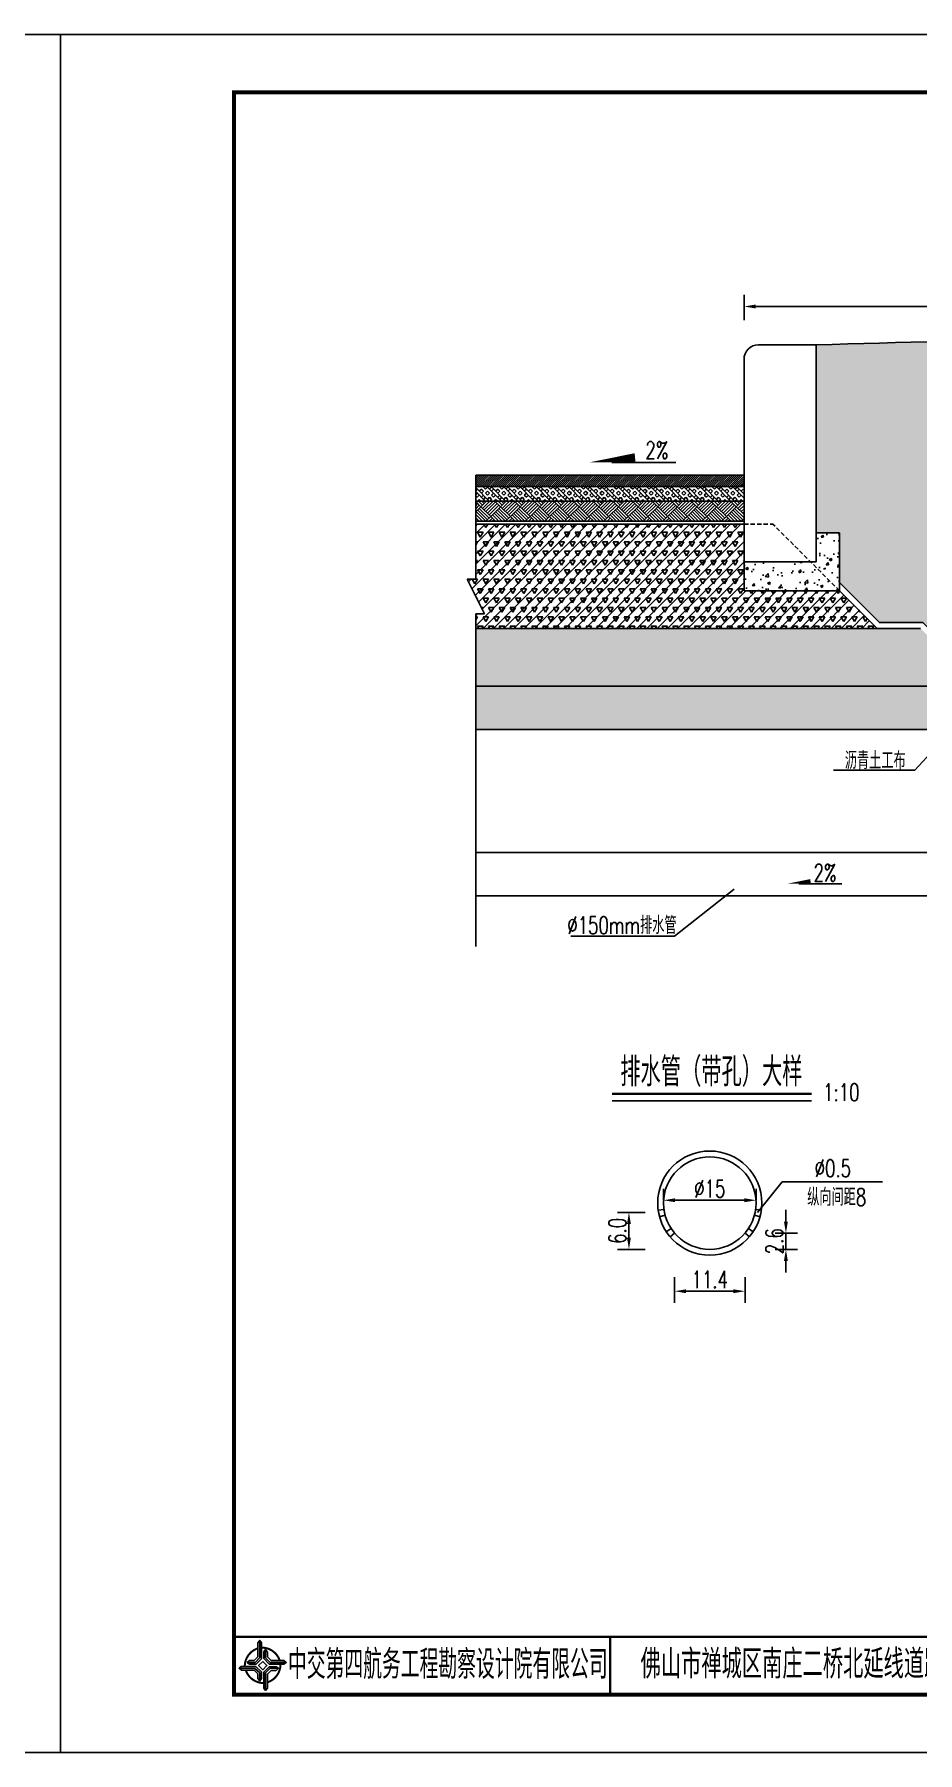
# Model space of a CAD drawing. Extents: x 112 to 952, y -1313 to -990.
# Drawn here: x 527.3 to 679.9, y -1286.8 to -989.8 of the extents above; entities that cross this region are included whole.
import ezdxf
from ezdxf.enums import TextEntityAlignment as Align

# ---------------------------------------------------------------- set-up
doc = ezdxf.new("R2010")
doc.units = 0
doc.header["$LTSCALE"] = 5
doc.header["$PDMODE"] = 32
doc.header["$PDSIZE"] = 0.3
doc.linetypes.add('DASHED', pattern=[0.75, 0.5, -0.25])
doc.linetypes.add('HIDDEN2', pattern=[4.7625, 3.175, -1.5875])
doc.layers.get('0').update_dxf_attribs({"linetype": 'CONTINUOUS'})
doc.layers.get('Defpoints').update_dxf_attribs({"linetype": 'CONTINUOUS'})
for name, color, linetype in [('YOLLOW', 2, 'CONTINUOUS'), ('图框', 7, 'CONTINUOUS'), ('尺寸', 2, 'CONTINUOUS'), ('尺寸标注', 2, 'CONTINUOUS'), ('文字', 7, 'CONTINUOUS'), ('结构', 2, 'CONTINUOUS'), ('表格', 7, 'CONTINUOUS'), ('路缘石现浇底座', 7, 'CONTINUOUS')]:
    doc.layers.add(name, color=color, linetype=linetype)
doc.layers.add('标注', color=4, linetype='CONTINUOUS', lineweight=15)
doc.styles.get("Standard").update_dxf_attribs({"font": 'simplex1.shx', "width": 0.7, "bigfont": 'hztxt.shx'})
doc.dimstyles.new('比例1：200', dxfattribs={"dimtxt": 3, "dimasz": 2, "dimexe": 2, "dimexo": 1, "dimgap": 0.5, "dimtad": 1, "dimlfac": 20, "dimzin": 13, "dimdsep": 46, "dimtxsty": 'Standard', "dimcen": -0.09, "dimclrd": 256, "dimclre": 256, "dimclrt": 7, "dimaunit": 1, "dimadec": 0, "dimazin": 2, "dimtfac": 0.0005, "dimtix": 1, "dimtmove": 2, "dimatfit": 3, "dimfxl": 0, "dimtolj": 1, "dimtzin": 13, "dimarcsym": 0})

# ---------------------------------------------------------------- blocks, each defined once
blk = doc.blocks.new('DIM')
blk.add_lwpolyline([(-1, -0.1, 0.2, 0, 0), (0, 0, 0, 0, 0)], format="xyseb")
blk = doc.blocks.new('*D17')
at = {"layer": 'Defpoints', "color": 0}
for p in [(654.3, -1197.03), (654.3, -1199.84), (657.17, -1199.84)]:
    blk.add_point(p, dxfattribs=at)
at = {"layer": '标注', "lineweight": -2}
for p, q in [((657.17, -1195.03), (657.17, -1193.03)), ((655.3, -1197.03), (659.17, -1197.03)), ((655.3, -1199.84), (659.17, -1199.84)), ((657.17, -1197.03), (657.17, -1199.84)), ((657.17, -1201.84), (657.17, -1203.84))]:
    blk.add_line(p, q, dxfattribs=at)
at = {"layer": '标注'}
for points in [[(656.83, -1195.03), (657.5, -1195.03), (657.17, -1197.03)], [(656.83, -1201.84), (657.5, -1201.84), (657.17, -1199.84)]]:
    blk.add_solid(points, dxfattribs=at)
at = {"layer": '标注', "color": 7, "insert": (655.17, -1198.43), "char_height": 3, "attachment_point": 5, "rotation": 90}
blk.add_mtext('\\A1;2.6', dxfattribs=at)
blk = doc.blocks.new('*D18')
at = {"layer": 'Defpoints', "color": 0}
for p in [(637.92, -1203.65), (650.1, -1203.65), (650.1, -1207.07)]:
    blk.add_point(p, dxfattribs=at)
at = {"layer": '标注', "lineweight": -2}
for p, q in [((637.92, -1204.65), (637.92, -1209.07)), ((650.1, -1204.65), (650.1, -1209.07)), ((639.92, -1207.07), (648.1, -1207.07))]:
    blk.add_line(p, q, dxfattribs=at)
at = {"layer": '标注'}
for points in [[(639.92, -1206.74), (639.92, -1207.41), (637.92, -1207.07)], [(648.1, -1206.74), (648.1, -1207.41), (650.1, -1207.07)]]:
    blk.add_solid(points, dxfattribs=at)
at = {"layer": '标注', "color": 7, "insert": (644.01, -1205.07), "char_height": 3, "attachment_point": 5}
blk.add_mtext('\\A1;11.4', dxfattribs=at)
blk = doc.blocks.new('*D19')
at = {"layer": 'Defpoints', "color": 0}
for p in [(633.85, -1193.44), (630.04, -1199.84), (633.85, -1199.84)]:
    blk.add_point(p, dxfattribs=at)
at = {"layer": '标注', "lineweight": -2}
for p, q in [((632.85, -1193.44), (628.04, -1193.44)), ((630.04, -1195.44), (630.04, -1197.84)), ((632.85, -1199.84), (628.04, -1199.84))]:
    blk.add_line(p, q, dxfattribs=at)
at = {"layer": '标注'}
for points in [[(629.7, -1195.44), (630.37, -1195.44), (630.04, -1193.44)], [(629.7, -1197.84), (630.37, -1197.84), (630.04, -1199.84)]]:
    blk.add_solid(points, dxfattribs=at)
at = {"layer": '标注', "color": 7, "insert": (628.04, -1196.64), "char_height": 3, "attachment_point": 5, "rotation": 90}
blk.add_mtext('\\A1;6.0', dxfattribs=at)
blk = doc.blocks.new('*D20')
at = {"layer": 'Defpoints', "color": 0}
for p in [(636.01, -1191.64), (652.01, -1191.35), (652.01, -1192.04)]:
    blk.add_point(p, dxfattribs=at)
at = {"layer": '标注', "lineweight": -2}
for p, q in [((636.01, -1191.35), (636.01, -1189.35)), ((652.01, -1191.35), (652.01, -1189.35)), ((638.01, -1191.35), (650.01, -1191.35))]:
    blk.add_line(p, q, dxfattribs=at)
at = {"layer": '标注'}
for points in [[(638.01, -1191.01), (638.01, -1191.68), (636.01, -1191.35)], [(650.01, -1191.01), (650.01, -1191.68), (652.01, -1191.35)]]:
    blk.add_solid(points, dxfattribs=at)
at = {"layer": '标注', "color": 7, "insert": (644.01, -1189.35), "char_height": 3, "attachment_point": 5}
blk.add_mtext('\\A1;∅15', dxfattribs=at)
blk = doc.blocks.new('*D24')
at = {"layer": 'Defpoints', "color": 0}
for p in [(849.93, -1036.87), (649.93, -1040.23), (849.93, -1040.23)]:
    blk.add_point(p, dxfattribs=at)
at = {"layer": '标注', "lineweight": -2}
for p, q in [((649.93, -1039.23), (649.93, -1034.87)), ((849.93, -1039.23), (849.93, -1034.87)), ((651.93, -1036.87), (847.93, -1036.87))]:
    blk.add_line(p, q, dxfattribs=at)
at = {"layer": '标注'}
for points in [[(651.93, -1036.53), (651.93, -1037.2), (649.93, -1036.87)], [(847.93, -1036.53), (847.93, -1037.2), (849.93, -1036.87)]]:
    blk.add_solid(points, dxfattribs=at)
at = {"layer": '标注', "color": 7, "insert": (749.93, -1034.87), "char_height": 3, "attachment_point": 5}
blk.add_mtext('\\A1;600~1000', dxfattribs=at)
blk = doc.blocks.new('tb')
at = {"lineweight": -3}
h = blk.add_hatch(color=256, dxfattribs=at)
h.paths.add_polyline_path([(-1.23, -0.13), (-3.78, -0.14), (-4.14, -0.41), (-1.4, -0.44), (-0.56, -1.24), (-0.54, -2.62), (-0.27, -2.2), (-0.26, -1.06)])
h.paths.add_polyline_path([(0.13, -1.08), (0.14, -3.86), (0.41, -4.26), (0.44, -1.24), (1.25, -0.43), (2.66, -0.43), (2.26, -0.16), (1.07, -0.15)])
h.paths.add_polyline_path([(1.08, 0.3), (3.62, 0.3), (4.02, 0.56), (1.25, 0.57), (0.43, 1.39), (0.43, 2.8), (0.16, 2.41), (0.15, 1.24)])
h.paths.add_polyline_path([(-0.28, 1.21), (-0.28, 3.99), (-0.56, 4.39), (-0.57, 1.41), (-1.38, 0.6), (-2.74, 0.56), (-2.33, 0.3), (-1.2, 0.29)])
for p, q in [((-0.56, 4.39), (-0.57, 1.41)), ((-1.38, 0.6), (-2.74, 0.56)), ((-0.57, 1.41), (-1.38, 0.6)), ((0.43, 2.8), (0.43, 1.39)), ((0.43, 1.39), (1.25, 0.57)), ((1.25, 0.57), (4.02, 0.56)), ((-4.14, -0.41), (-1.4, -0.44)), ((-1.4, -0.44), (-0.56, -1.24)), ((-0.56, -1.24), (-0.54, -2.62)), ((0.41, -4.26), (0.44, -1.24)), ((0.44, -1.24), (1.25, -0.43)), ((1.25, -0.43), (2.66, -0.43))]:
    blk.add_line(p, q, dxfattribs=at)
at = {"lineweight": -3, "const_width": 0.35, "flags": 128}
for points in [[(-0.9, 3.02, 0.324167), (-3.16, -0.14)], [(2.88, 0.92, 0.324403), (-0.24, 3.15)], [(0.75, -2.86, 0.325418), (3.02, 0.26)], [(-2.98, -0.76, 0.322976), (0.14, -2.98)]]:
    blk.add_lwpolyline(points, format="xyb", dxfattribs=at)
at = {"lineweight": -3, "flags": 128}
for points in [[(-0.9, 3.99), (-0.9, 1.58), (-1.53, 0.91), (-2.34, 0.91), (-2.74, 0.56), (-2.33, 0.3), (-1.2, 0.29), (-0.28, 1.21), (-0.28, 3.99), (-0.56, 4.39)], [(-0.04, 0.77), (0.68, 0.04), (-0.04, -0.69), (-0.77, 0.05)], [(3.62, 0.92), (1.43, 0.92), (0.77, 1.54), (0.77, 2.38), (0.43, 2.8), (0.16, 2.41), (0.15, 1.24), (1.08, 0.3), (3.62, 0.3), (4.02, 0.56)], [(-3.73, -0.76), (-1.54, -0.76), (-0.89, -1.39), (-0.89, -2.21), (-0.54, -2.62), (-0.27, -2.2), (-0.26, -1.06), (-1.23, -0.13), (-3.78, -0.14), (-4.14, -0.41)], [(0.75, -3.85), (0.75, -1.43), (1.4, -0.78), (2.26, -0.78), (2.66, -0.43), (2.26, -0.16), (1.07, -0.15), (0.13, -1.08), (0.14, -3.86), (0.41, -4.26)]]:
    blk.add_lwpolyline(points, close=True, dxfattribs=at)

msp = doc.modelspace()

# ---------------------------------------------------------------- hatches: boundary and pattern name
at = {"layer": '尺寸', "linetype": 'Continuous'}
h = msp.add_hatch(dxfattribs=at)
h.set_pattern_fill('ACAD_ISO07W100', color=256, scale=0.4, style=0)
h.set_pattern_definition([(0, (-755.3426, -1305.666), (0, 2), [0.2, -1.2])])
h.paths.add_polyline_path([(662.42579, -1043.49311), (662.42579, -1075.99312), (666.42579, -1075.99312), (666.42579, -1084.5789), (673.34, -1091.49311), (680.84, -1091.49311), (681.84, -1092.49311), (749.92579, -1092.49311), (749.92579, -1042.15734, 0.007632544)])
h.paths.add_polyline_path([(818.01157, -1092.49311), (819.01157, -1091.49311), (826.51157, -1091.49311), (833.42578, -1084.5789), (833.42578, -1075.99312), (837.42578, -1075.99312), (837.42578, -1043.49311, 0.007632544), (749.92579, -1042.15734), (749.92579, -1092.49311)])
h.paths.add_polyline_path([(733.17975, -1067.26345), (742.527, -1067.26345), (742.527, -1062.83431), (733.17975, -1062.83431)], flags=24)
h.paths.add_polyline_path([(751.87458, -1043.69856), (751.87458, -1041.95189), (754.87458, -1041.95189), (754.87458, -1043.69856)], flags=9)
h.paths.add_polyline_path([(816.95248, -1069.85131), (824.40523, -1069.85131), (824.40523, -1065.35131), (816.95248, -1065.35131)], flags=24)
h = msp.add_hatch(dxfattribs=at)
h.set_pattern_fill('ANSI31', color=256, scale=2, style=0)
h.set_pattern_definition([(45, (-780.34258, -1305.666), (-0.176776695, 0.176776695), [])])
h.paths.add_polyline_path([(649.92579, -1065.99311), (603.55152, -1065.99311), (603.55152, -1067.99311), (649.92579, -1067.99311)])
h = msp.add_hatch(dxfattribs=at)
h.set_pattern_fill('BOX', color=256, scale=2, angle=45, style=0)
h.set_pattern_definition([(135, (-780.3426, -1305.666), (-1.4142136, -1.4142136), []), (135, (-779.989, -1305.3124), (-1.4142136, -1.4142136), []), (45, (-780.3426, -1305.666), (-1.4142136, 1.4142136), [-0.5, 0.5]), (45, (-780.6961, -1305.3124), (-1.4142136, 1.4142136), [-0.5, 0.5]), (45, (-781.0497, -1304.9589), (-1.4142136, 1.4142136), [0.5, -0.5]), (45, (-781.4032, -1304.6053), (-1.4142136, 1.4142136), [0.5, -0.5]), (135, (-779.6355, -1304.9589), (-1.4142136, -1.4142136), [0.5, -0.5]), (135, (-779.282, -1304.6053), (-1.4142136, -1.4142136), [0.5, -0.5])])
h.paths.add_polyline_path([(649.92579, -1067.99311), (603.55152, -1067.99311), (603.55152, -1070.49311), (649.92579, -1070.49311)])
h = msp.add_hatch(dxfattribs=at)
h.set_pattern_fill('AR-PARQ1', color=256, scale=0.2, angle=45, style=0)
h.set_pattern_definition([(135, (-780.3426, -1305.666), (-3.3941125, 2e-16), [2.4, -2.4]), (135, (-780.0597, -1305.3832), (-3.3941125, 2e-16), [2.4, -2.4]), (135, (-779.777, -1305.1003), (-3.3941125, 2e-16), [2.4, -2.4]), (135, (-779.494, -1304.8175), (-3.3941125, 2e-16), [2.4, -2.4]), (135, (-779.2112, -1304.5346), (-3.3941125, 2e-16), [2.4, -2.4]), (135, (-778.9284, -1304.2518), (-3.3941125, 2e-16), [2.4, -2.4]), (135, (-778.6455, -1303.969), (-3.3941125, 2e-16), [2.4, -2.4]), (45, (-782.0396, -1303.969), (3.3941125, -2e-16), [2.4, -2.4]), (45, (-782.3225, -1303.686), (3.3941125, -2e-16), [2.4, -2.4]), (45, (-782.6053, -1303.4033), (3.3941125, -2e-16), [2.4, -2.4]), (45, (-782.8882, -1303.1204), (3.3941125, -2e-16), [2.4, -2.4]), (45, (-783.171, -1302.8376), (3.3941125, -2e-16), [2.4, -2.4]), (45, (-783.4538, -1302.5547), (3.3941125, -2e-16), [2.4, -2.4]), (45, (-783.7367, -1302.272), (3.3941125, -2e-16), [2.4, -2.4])])
h.paths.add_polyline_path([(649.92579, -1070.49311), (603.55152, -1070.49311), (603.55152, -1073.99311), (649.92579, -1073.99311)])
h = msp.add_hatch(dxfattribs=at)
h.set_pattern_fill('TRIANG', color=256, scale=5, style=0)
h.set_pattern_definition([(60, (-780.3426, -1305.666), (-0.9375, 1.6237976), [0.9375, -0.9375]), (120, (-780.3426, -1305.666), (-1.875, 1e-09), [0.9375, -0.9375]), (0, (-780.8113, -1304.8541), (0.9375, 1.6237976), [0.9375, -0.9375])])
h.paths.add_polyline_path([(649.92579, -1080.99312), (649.92579, -1074.49311), (603.55152, -1074.49311), (603.55152, -1083.99311), (602.05152, -1083.99311), (605.05152, -1089.99311), (603.55152, -1089.99311), (603.55152, -1092.49311), (672.92579, -1092.49311), (666.42579, -1085.99312), (649.92579, -1085.99312)])
h = msp.add_hatch(dxfattribs=at)
h.set_pattern_fill('ANSI31', color=256, scale=10, style=0)
h.set_pattern_definition([(45, (-780.3426, -1305.666), (-0.8838835, 0.8838835), [])])
h.paths.add_polyline_path([(649.92579, -1080.99312), (649.92579, -1074.49311), (603.55152, -1074.49311), (603.55152, -1083.99311), (602.05152, -1083.99311), (605.05152, -1089.99311), (603.55152, -1089.99311), (603.55152, -1092.49311), (672.92579, -1092.49311), (666.42579, -1085.99312), (649.92579, -1085.99312)])
at = {"layer": '尺寸标注', "linetype": 'Continuous'}
h = msp.add_hatch(dxfattribs=at)
h.set_pattern_fill('AR-CONC', color=256, scale=0.5, style=0)
h.set_pattern_definition([(50, (-780.3426, -1305.666), (3.586301, -0.3137607), [0.375, -4.125]), (355, (-780.3426, -1305.666), (-0.693757, 3.760961), [0.3, -3.3]), (100.4514, (-780.0437, -1305.692), (2.892547, 3.447198), [0.318701, -3.505711]), (46.1842, (-780.3426, -1304.666), (5.336205, -0.827595), [0.5625, -6.1875]), (96.6356, (-779.898, -1304.735), (4.673314, 4.87059), [0.478051, -5.258565]), (351.1842, (-780.3426, -1304.666), (4.67331, 4.870593), [0.45, -4.95]), (21, (-779.8426, -1304.916), (2.984535, -2.0130945), [0.375, -4.125]), (326, (-779.8426, -1304.916), (1.216577, 3.62575), [0.3, -3.3]), (71.4514, (-779.594, -1305.0838), (4.201113, 1.6126525), [0.318701, -3.505711]), (37.5, (-780.3426, -1305.666), (0.0607993, 1.6644693), [0, -3.26, 0, -3.35, 0, -3.3125]), (7.5, (-780.3426, -1305.666), (1.3153477, 1.9720586), [0, -1.91, 0, -3.185, 0, -1.2625]), (327.5, (-781.4576, -1305.666), (2.6691122, -0.1127744), [0, -1.25, 0, -3.9, 0, -5.175]), (317.5, (-781.9576, -1305.666), (2.915931, 0.500525), [0, -1.625, 0, -2.59, 0, -3.675])])
h.paths.add_polyline_path([(680.42579, -1092.49311), (603.55152, -1092.49311), (603.55152, -1102.49311), (690.42579, -1102.49311)])
h = msp.add_hatch(dxfattribs=at)
h.set_pattern_fill('GRAVEL', color=256, scale=5, style=0)
h.set_pattern_definition([(228.0128, (-776.74258, -1300.666), (-39.99999116, -45.00000671), [0.67268, -66.59544]), (184.9697, (-777.19258, -1301.166), (60.000005258, 4.999956535), [1.15434, -114.279625]), (132.5104, (-778.34258, -1301.266), (49.99995359, -55.00004337), [0.81394, -80.58016]), (267.2737, (-780.29258, -1302.516), (4.99998009, 100.000001475), [1.05119, -104.06779]), (292.8337, (-780.34258, -1303.566), (-25.000049527, 59.99998206), [1.030775, -102.046865]), (357.2737, (-779.94258, -1304.516), (-100.000001475, 4.99998009), [1.05119, -104.06779]), (37.6942, (-778.89258, -1304.566), (-65.000036728, -49.999952026), [1.390145, -137.624245]), (72.2553, (-777.79258, -1303.716), (35.000053814, 109.999981156), [1.31244, -129.931605]), (121.4296, (-777.39258, -1302.466), (-40.00004117, 64.999975182), [1.05475, -104.420365]), (175.2364, (-777.94258, -1301.566), (55.00000473, -4.99995766), [1.20416, -59.003815]), (222.3974, (-779.14258, -1301.466), (-60.000036755, -54.99996041), [1.55724, -154.166875]), (138.8141, (-775.34258, -1302.566), (-35.00001473, 29.99998657), [0.531505, -52.61922]), (171.4692, (-775.74258, -1302.216), (64.999991424, -10.00003955), [1.011185, -100.107555]), (225, (-776.7426, -1302.066), (-6e-16, -5.0000015), [0.707105, -6.36396]), (203.1986, (-777.0926, -1301.466), (24.99999865, 10.00000663), [0.38079, -37.698075]), (291.8014, (-777.4426, -1301.616), (-4.99999955, 15.00000137), [0.538515, -26.38731]), (30.9638, (-777.2426, -1302.116), (14.9999901, 10.0000124), [0.874645, -28.280115]), (161.5651, (-776.4926, -1301.666), (10.0000022, -4.999992), [0.632455, -15.178935]), (16.3895, (-780.34258, -1301.616), (50.00001099, 14.99996355), [0.886, -87.714225]), (70.3462, (-779.49258, -1301.366), (-19.99997624, -55.00001068), [0.743305, -73.58704]), (293.1986, (-776.4926, -1300.666), (-10.00000663, 24.99999865), [0.761575, -37.31729]), (343.6105, (-776.19258, -1301.366), (-50.00001099, 14.99996355), [0.886, -87.714225]), (339.444, (-780.3426, -1304.716), (-25.00000922, 9.99997998), [0.8544, -41.86562]), (294.7751, (-779.54258, -1305.016), (-24.99996095, 55.00001711), [0.71589, -70.873215]), (66.8014, (-776.4426, -1305.666), (10.00000663, 24.99999865), [0.761575, -37.31729]), (17.354, (-776.14258, -1304.966), (-65.000010095, -19.99997251), [0.838155, -82.97712]), (69.444, (-778.8926, -1305.666), (-9.99997998, -25.00000922), [0.4272, -42.29282]), (101.3099, (-776.7426, -1305.666), (-4.99998816, 20.00000376), [0.25495, -25.240145]), (165.9638, (-776.7926, -1305.416), (15.0000027, -4.9999903), [1.030775, -19.58475]), (186.009, (-777.79258, -1305.166), (49.999998755, 4.999996587), [0.95525, -94.569615]), (303.6901, (-777.2426, -1302.566), (-5.0000067, 9.9999978), [0.72111, -17.306645]), (353.1572, (-776.84258, -1303.166), (84.999996827, -10.00003999), [1.25897, -124.637815]), (60.9454, (-775.59258, -1303.316), (-20.00000014, -35.00000192), [0.51478, -50.96337]), (90, (-775.3426, -1302.866), (-5, 5), [0.3, -4.7]), (120.2564, (-777.89258, -1305.016), (19.99997443, -35.00001228), [0.69462, -68.7676]), (48.0128, (-778.24258, -1304.416), (39.99999116, 45.00000671), [1.34536, -65.92276]), (0, (-777.3426, -1303.416), (5, 5), [1.3, -3.7]), (325.3048, (-776.04258, -1303.416), (-49.999971295, 35.00004305), [0.79057, -78.26637]), (254.0546, (-775.3926, -1303.866), (-4.99999945, -20.00000063), [0.72801, -35.67254]), (207.646, (-775.59258, -1304.566), (-94.999979036, -50.000038566), [1.185325, -117.34737]), (175.4261, (-776.64258, -1305.116), (-65.000002792, 4.999974006), [1.253995, -124.14537])])
h.paths.add_polyline_path([(697.92579, -1102.49311), (692.82974, -1102.49311), (685.90038, -1109.99311), (705.42579, -1109.99311)])
h.paths.add_polyline_path([(692.82974, -1102.49311), (603.55152, -1102.49311), (603.55152, -1109.99311), (685.90038, -1109.99311)])
at = {"layer": '路缘石现浇底座'}
h = msp.add_hatch(dxfattribs=at)
h.set_pattern_fill('AR-CONC', color=2, scale=0.025, style=0)
h.set_pattern_definition([(50, (516.332, -1106.171), (4.55462, -0.39848), [0.47625, -5.23875]), (355, (516.332, -1106.171), (-0.88107, 4.77642), [0.381, -4.191]), (100.451, (516.7116, -1106.2043), (3.67356, 4.37792), [0.40475, -4.45225]), (46.184, (516.332, -1104.901), (6.77698, -1.05106), [0.71437, -7.85813]), (96.6356, (516.897, -1104.989), (5.9351, 6.18564), [0.60712, -6.67837]), (351.184, (516.332, -1104.901), (5.9351, 6.18563), [0.5715, -6.2865]), (21, (516.967, -1105.2186), (3.79037, -2.55664), [0.47625, -5.23875]), (326, (516.967, -1105.2186), (1.54505, 4.6047), [0.381, -4.191]), (71.4514, (517.283, -1105.4317), (5.33541, 2.04807), [0.40475, -4.45225]), (37.5, (516.332, -1106.1711), (0.077215, 2.113876), [0, -4.1402, 0, -4.2545, 0, -4.206875]), (7.5, (516.332, -1106.1711), (1.67049, 2.504514), [0, -2.4257, 0, -4.04495, 0, -1.603375]), (327.5, (514.916, -1106.1711), (3.389765, -0.143219), [0, -1.5875, 0, -4.953, 0, -6.57225]), (317.5, (514.281, -1106.171), (3.70323, 0.63566), [0, -2.06375, 0, -3.2893, 0, -4.66725])])
h.paths.add_polyline_path([(666.42579, -1085.99312), (666.42579, -1075.99312), (662.42579, -1075.99312), (662.42579, -1080.99312), (649.92579, -1080.99312), (649.92579, -1085.99312)])

# ---------------------------------------------------------------- linework, layer by layer
for points in [[(531.79965, -1286.82642), (531.79965, -989.82642), (111.79965, -989.82642), (111.79965, -1286.82642)], [(951.79965, -1286.82642), (951.79965, -989.82642), (531.79965, -989.82642), (531.79965, -1286.82642)]]:
    msp.add_lwpolyline(points, close=True)
at = {"layer": 'YOLLOW'}
for p, q in [((603.55152, -1065.99311), (603.55152, -1083.99311)), ((602.05152, -1083.99311), (603.55152, -1083.99311)), ((602.05152, -1083.99311), (605.05152, -1089.99311)), ((603.55152, -1089.99311), (603.55152, -1147.50862)), ((603.55152, -1089.99311), (605.05152, -1089.99311)), ((679.44398, -1116.9812), (693.75366, -1101.49311)), ((665.37929, -1116.9812), (679.44398, -1116.9812)), ((637.89921, -1145.69603), (648.23919, -1137.55169)), ((637.89921, -1145.69603), (619.99935, -1145.69603)), ((652.27857, -1193.4596), (656.53082, -1188.16935)), ((656.53082, -1188.16935), (673.84462, -1188.16935)), ((657.16509, -1195.02883), (657.16509, -1193.02883)), ((657.16509, -1199.8384), (657.16509, -1197.02883)), ((657.16509, -1201.8384), (657.16509, -1203.8384))]:
    msp.add_line(p, q, dxfattribs=at)
at = {"layer": 'YOLLOW', "color": 7}
for p, q in [((638.11459, -1063.8257), (627.10255, -1063.8257)), ((666.81022, -1136.63329), (659.42529, -1136.63329))]:
    msp.add_line(p, q, dxfattribs=at)
at = {"layer": 'YOLLOW', "color": 7, "linetype": 'HIDDEN2'}
for p, q in [((636.08773, -1192.94562), (635.09735, -1193.08402)), ((636.28763, -1193.92494), (635.32224, -1194.18575)), ((651.73384, -1193.92494), (652.69923, -1194.18575)), ((651.93375, -1192.94562), (652.92412, -1193.08402)), ((637.32338, -1196.22922), (636.48746, -1196.77808)), ((650.69809, -1196.22922), (651.53401, -1196.77808)), ((637.92309, -1197.02883), (637.16213, -1197.67764)), ((650.09838, -1197.02883), (650.85934, -1197.67764))]:
    msp.add_line(p, q, dxfattribs=at)
at = {"layer": 'YOLLOW', "color": 7}
for radius in [9, 8]:
    msp.add_circle((644.01074, -1191.8384), radius, dxfattribs=at)
at = {"layer": '图框'}
for points, const_width in [([(941.79965, -999.82642), (561.79965, -999.82642), (561.79965, -1276.82642), (941.79965, -1276.82642), (941.79965, -999.82642)], 0.7), ([(561.79965, -1266.82642), (941.79965, -1266.82642)], 0.4), ([(626.79965, -1266.82642), (626.79965, -1276.82642)], 0.4)]:
    msp.add_lwpolyline(points, dxfattribs=dict(at, const_width=const_width))
at = {"layer": '尺寸', "color": 1, "linetype": 'Continuous'}
for p, q in [((652.42579, -1043.49311), (662.42579, -1043.49311)), ((662.42579, -1043.49311), (662.42579, -1080.99312)), ((649.92579, -1045.99311), (649.92579, -1080.99312)), ((662.42579, -1075.99312), (666.42579, -1075.99312)), ((666.42579, -1075.99312), (666.42579, -1085.99312)), ((649.92579, -1080.99312), (662.42579, -1080.99312)), ((649.92579, -1080.99312), (649.92579, -1085.99312)), ((649.92579, -1085.99312), (666.42579, -1085.99312)), ((718.38289, -1131.24311), (603.55152, -1131.24311)), ((718.38289, -1138.74311), (603.55152, -1138.74311))]:
    msp.add_line(p, q, dxfattribs=at)
at = {"layer": '尺寸', "color": 0, "linetype": 'DASHED', "ltscale": 0.3}
for p in [(649.92579, -1074.49311), (666.42579, -1085.99311)]:
    msp.add_line(p, (654.92579, -1074.49311), dxfattribs=at)
at = {"layer": '尺寸', "color": 0, "linetype": 'Continuous'}
msp.add_line((666.42579, -1085.99311), (672.92579, -1092.49311), dxfattribs=at)
at = {"layer": '尺寸', "color": 6, "linetype": 'Continuous'}
msp.add_lwpolyline([(666.42579, -1084.5789), (673.34, -1091.49311), (680.84, -1091.49311), (690.84, -1101.49311), (698.34, -1101.49311), (705.84, -1108.99311), (714.38289, -1108.99311), (714.38289, -1128.99311), (732.38289, -1128.99311), (732.38289, -1108.99311), (767.47303, -1108.99311), (767.47303, -1128.99311), (785.47303, -1128.99311), (785.47303, -1108.99311), (794.01157, -1108.99311), (801.51157, -1101.49311), (809.01157, -1101.49311), (819.01157, -1091.49311), (826.51157, -1091.49311), (833.42578, -1084.5789)], dxfattribs=at)
at = {"layer": '尺寸', "color": 3, "linetype": 'Continuous'}
msp.add_arc((749.92579, -3908.67495), 2866.51761, 88.25078364, 91.74921636, dxfattribs=at)
at = {"layer": '尺寸', "color": 1, "linetype": 'Continuous'}
msp.add_arc((652.42579, -1045.99311), 2.5, 90, 180, dxfattribs=at)
at = {"layer": '尺寸标注', "color": 7, "linetype": 'Continuous'}
for p, q in [((649.92579, -1065.99311), (603.55152, -1065.99311)), ((649.92579, -1067.99311), (603.55152, -1067.99311)), ((649.92579, -1070.49311), (603.55152, -1070.49311)), ((649.92579, -1073.99311), (603.55152, -1073.99311)), ((649.92579, -1074.49311), (603.55152, -1074.49311)), ((680.42579, -1092.49311), (603.55152, -1092.49311)), ((697.92579, -1102.49311), (603.55152, -1102.49311)), ((713.38289, -1109.99311), (603.55152, -1109.99311))]:
    msp.add_line(p, q, dxfattribs=at)
at = {"layer": '结构', "color": 0}
msp.add_line((627.11774, -1174.19028), (661.60877, -1174.19028), dxfattribs=at)
at = {"layer": '结构', "color": 0, "const_width": 0.4}
msp.add_lwpolyline([(627.11774, -1172.94028), (661.60877, -1172.94028)], dxfattribs=at)

# ---------------------------------------------------------------- block references
at = {"layer": 'YOLLOW', "color": 7, "rotation": 180}
for p, xscale, yscale, zscale in [((623.10255, -1063.8257), 8, 8, 8), ((657.42529, -1136.63329), 4, 4, 4)]:
    msp.add_blockref('DIM', p, dxfattribs=dict(at, xscale=xscale, yscale=yscale, zscale=zscale))
at = {"layer": '图框', "lineweight": -3}
msp.add_blockref('tb', (566.79538, -1271.82108), dxfattribs=at)

# ---------------------------------------------------------------- texts
at = {"layer": '图框'}
for s, width, p in [('中交第四航务工程勘察设计院有限公司', 0.65, (598.73049, -1271.57798)), ('佛山市禅城区南庄二桥北延线道路工程', 0.7, (661.79965, -1271.51172))]:
    msp.add_text(s, height=5, dxfattribs=dict(at, width=width)).set_placement(p, align=Align.MIDDLE_CENTER)
at = {"layer": '尺寸标注', "color": 7, "linetype": 'Continuous', "width": 0.7}
msp.add_text('%%c150mm排水管', height=3, dxfattribs=at).set_placement((628.82042, -1143.65303), align=Align.MIDDLE)
at = {"layer": '文字', "width": 0.7}
msp.add_text('排水管（带孔）大样', height=5, dxfattribs=at).set_placement((644.2901, -1168.8962), align=Align.MIDDLE)
at = {"layer": '表格', "color": 7, "width": 0.7}
msp.add_text('沥青土工布', height=3, dxfattribs=at).set_placement((672.61229, -1115.1798), align=Align.MIDDLE)
msp.add_text('纵向间距8', height=3, dxfattribs=at).set_placement((660.85152, -1192.30809))
at = {"layer": '表格', "color": 7, "char_height": 3, "attachment_point": 5}
for s, insert in [('2%', (634.85749, -1061.70183)), ('2%', (663.92758, -1134.73778)), ('1:10', (666.74377, -1172.69028)), ('∅0.5', (665.27607, -1185.82789))]:
    msp.add_mtext(s, dxfattribs=dict(at, insert=insert))

# ---------------------------------------------------------------- dimensions: what is measured, and where the dimension line sits
at = {"layer": '标注'}
for base, p1, p2, text, picture, middle in [((849.92579, -1036.86833), (649.92579, -1040.22936), (849.92579, -1040.22936), '600~1000', '*D24', (749.92579, -1034.86833)), ((652.00815, -1191.34675), (636.01332, -1191.63501), (652.00815, -1192.04179), '∅15', '*D20', (644.01074, -1189.34675)), ((650.09838, -1207.07238), (637.92309, -1203.64903), (650.09838, -1203.64903), '11.4', '*D18', (644.01074, -1205.07238))]:
    dim = msp.add_linear_dim(base=base, p1=p1, p2=p2, text=text, dimstyle='比例1：200', override={"dimtxsty": 'Standard'}, dxfattribs=at)
    dim.commit()
    dim.dimension.update_dxf_attribs({"geometry": picture, "text_midpoint": middle})
for base, p1, p2, text, picture, middle in [((630.03512, -1199.8384), (633.8494, -1193.4384), (633.8494, -1199.8384), '6.0', '*D19', (628.03512, -1196.6384)), ((657.16509, -1199.8384), (654.30283, -1197.02883), (654.30283, -1199.8384), '2.6', '*D17', (655.16509, -1198.43362))]:
    dim = msp.add_linear_dim(base=base, p1=p1, p2=p2, angle=90, text=text, dimstyle='比例1：200', override={"dimtxsty": 'Standard'}, dxfattribs=at)
    dim.commit()
    dim.dimension.update_dxf_attribs({"geometry": picture, "text_midpoint": middle})

doc.saveas('drawing.dxf')
